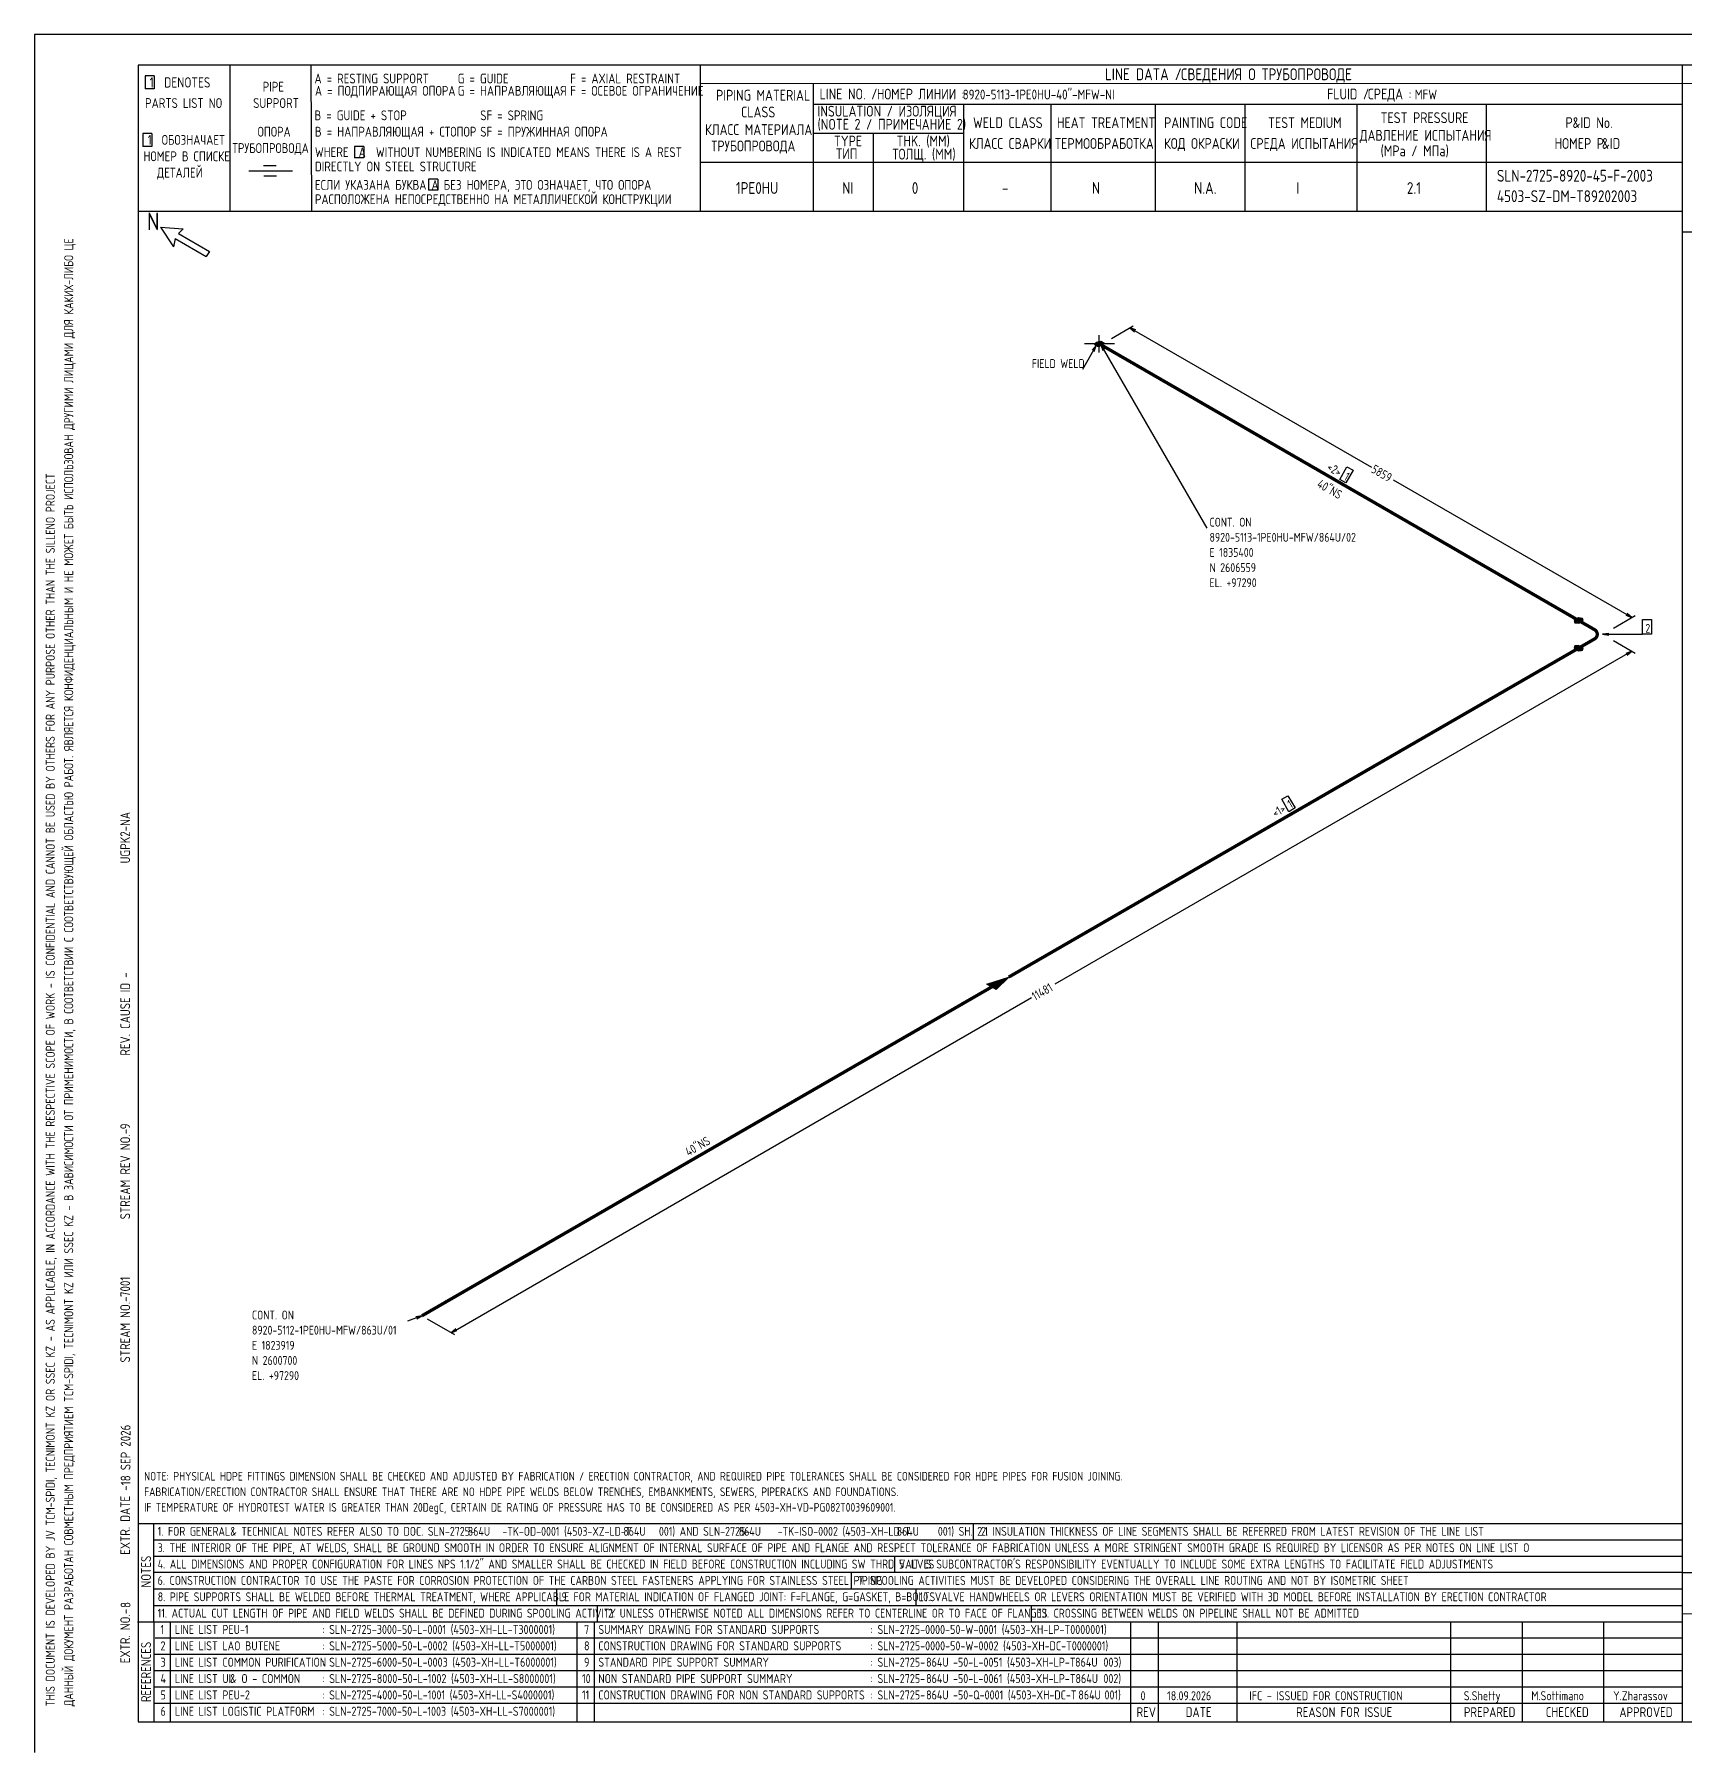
# Model space of a CAD drawing. Extents: x -1005 to 607, y -998 to 420.
# Drawn here: x 0 to 403.3, y 0 to 420 of the extents above; entities that cross this region are included whole.
import ezdxf

# ---------------------------------------------------------------- set-up
doc = ezdxf.new("R2010")
doc.units = 0
doc.styles.add('TTFN17', font='GOST type A')

msp = doc.modelspace()

# ---------------------------------------------------------------- linework, layer by layer
at = {"layer": 'GT_1', "flags": 128}
for points in [[(0, 420), (0, 0)], [(594, 420), (0, 420)], [(589.1, 412.5), (25.4, 412.5)], [(25.4, 412.5), (25.4, 7.5)], [(47.8, 412.5), (47.8, 376.7)], [(67.6, 412.5), (67.7, 376.7)], [(162.7, 412.5), (162.7, 376.7)], [(402.7, 412.5), (402.7, 7.5)], [(29.3, 409.9), (27.1, 409.9)], [(27.1, 409.9), (27.1, 406.7)], [(29.3, 409.9), (29.3, 406.7)], [(589.1, 408), (162.7, 407.9)], [(190.3, 407.8), (190.3, 376.7)], [(29.3, 406.7), (27.1, 406.7)], [(190.3, 402.9), (402.7, 402.9)], [(227.1, 402.9), (227.1, 376.7)], [(248.4, 402.9), (248.4, 376.8)], [(273.9, 402.9), (273.9, 376.7)], [(295.8, 402.9), (295.8, 376.7)], [(323.2, 402.9), (323.2, 376.7)], [(354.8, 402.9), (354.8, 376.8)], [(28.7, 395.8), (26.5, 395.8)], [(26.5, 395.8), (26.5, 392.6)], [(28.7, 395.8), (28.7, 392.6)], [(227.1, 395.8), (190.3, 395.8)], [(205, 395.8), (205, 376.7)], [(28.7, 392.6), (26.5, 392.6)], [(80.5, 392.6), (78.2, 392.6)], [(78.2, 392.6), (78.2, 389.8)], [(80.5, 392.6), (80.5, 389.8)], [(63.1, 386.6), (52.4, 386.6)], [(59.1, 387.9), (56, 387.9)], [(80.5, 389.8), (78.2, 389.8)], [(230.2, 388.7), (162.7, 388.7)], [(402.7, 388.7), (226.9, 388.7)], [(59.2, 385.3), (56.1, 385.3)], [(98.6, 384.6), (96.3, 384.6)], [(96.3, 384.6), (96.3, 381.9)], [(98.6, 384.6), (98.6, 381.9)], [(98.6, 381.9), (96.3, 381.9)], [(402.7, 376.7), (25.4, 376.7)], [(30.8, 372.9), (34, 368.1)], [(30.8, 372.9), (36.4, 372.5)], [(34.4, 370.1), (34, 368.1)], [(34.4, 370.1), (42, 365.7)], [(36.4, 372.5), (35.2, 371.3)], [(35.2, 371.3), (42.8, 366.9)], [(402.7, 371.77), (589, 371.77)], [(42.8, 366.9), (42, 365.7)], [(263.25, 345.65), (268.57, 348.73)], [(259.88, 343.7), (259.2, 344.15), (259.5, 344.75), (260.62, 344.98), (261.38, 344.6), (261, 343.93), (259.88, 343.7)], [(259.43, 344.6), (261.38, 344.6)], [(259.75, 344.8), (260.98, 344.8)], [(260.25, 342.27), (260.25, 346.48)], [(269.18, 347.75), (267.75, 348.27), (268.88, 347.3)], [(267.75, 348.27), (326.77, 314.23)], [(259.5, 343.93), (256.12, 338.07)], [(263.93, 344.38), (256.65, 344.38)], [(258.98, 342.5), (259.5, 343.93), (258.52, 342.8)], [(259.23, 344.2), (261.15, 344.2)], [(259.32, 344.4), (261.26, 344.4)], [(259.43, 344), (261.04, 344)], [(259.73, 343.8), (260.38, 343.8)], [(261.6, 343.02), (260.62, 344.15), (261.15, 342.73)], [(260.62, 344.15), (286.5, 299.3)], [(320.77, 314.3), (322.27, 313.48), (320.48, 310.4), (319.05, 311.23), (320.77, 314.3)], [(390.38, 277.48), (332.18, 311.07)], [(376.27, 276.73), (376.43, 276.2), (377.4, 276.05), (378.52, 276.73), (378.38, 277.25), (377.4, 277.4), (376.27, 276.73)], [(377.07, 277.2), (378.39, 277.2)], [(385.88, 274.85), (391.2, 277.93)], [(388.95, 278), (390.38, 277.48), (389.25, 278.45)], [(376.31, 276.6), (378.32, 276.6)], [(376.37, 276.4), (377.98, 276.4)], [(376.4, 276.8), (378.5, 276.8)], [(376.43, 276.2), (377.65, 276.2)], [(376.73, 277), (378.45, 277)], [(384.75, 273.57), (383.25, 273.35), (384.75, 273.12)], [(383.25, 273.35), (393, 273.35)], [(393, 276.95), (395.18, 276.95), (395.18, 273.35), (393, 273.35), (393, 276.95)], [(390.38, 269.23), (249.38, 187.85)], [(377.4, 270.65), (376.43, 270.5), (376.27, 269.98), (377.4, 269.3), (378.38, 269.45), (378.52, 269.98), (377.4, 270.65)], [(376.28, 270), (378.48, 270)], [(376.34, 270.2), (378.15, 270.2)], [(376.4, 270.4), (377.82, 270.4)], [(376.57, 269.8), (378.48, 269.8)], [(376.9, 269.6), (378.42, 269.6)], [(377.23, 269.4), (378.05, 269.4)], [(385.88, 271.85), (391.2, 268.77)], [(389.25, 268.25), (390.38, 269.23), (388.95, 268.7)], [(304.88, 233.07), (306.3, 233.9), (308.1, 230.9), (306.6, 230), (304.88, 233.07)], [(234, 187.18), (232.8, 187.85), (238.12, 189.57), (235.05, 186.57), (232.95, 187.78), (237.75, 189.35), (234.97, 186.65), (233.1, 187.7), (237.3, 189.12), (234.82, 186.72), (233.25, 187.62), (236.93, 188.82), (234.68, 186.8), (233.4, 187.47), (236.55, 188.68), (234.53, 186.88), (233.55, 187.4), (236.1, 188.38), (234.38, 186.95), (233.7, 187.32), (235.8, 188.22), (234.22, 187.03), (233.85, 187.25), (235.35, 187.93), (234.07, 187.1), (234, 187.18), (238.12, 189.57)], [(101.85, 102.65), (243.68, 184.55)], [(94.72, 106.78), (91.2, 105.5)], [(93.45, 106.03), (94.72, 106.78), (93.22, 106.55)], [(96, 106.03), (102.67, 102.2)], [(102.97, 103.62), (101.85, 102.65), (103.28, 103.17)], [(25.3, 56), (402.7, 56)], [(29.1, 56), (29.2, 7.5)], [(229.4, 56), (229.4, 52)], [(29.1, 52), (402.7, 52)], [(29.1, 48), (402.7, 48)], [(210.2, 48), (210.2, 44)], [(402.7, 44), (29.1, 44)], [(199.6, 44), (199.6, 40)], [(402.7, 44), (589.1, 44)], [(29.2, 40), (402.7, 40)], [(127.6, 40), (127.6, 36)], [(215.4, 40), (215.4, 36)], [(29.1, 36), (402.7, 36)], [(137.5, 36), (137.5, 32)], [(243.6, 36), (243.6, 32)], [(402.7, 34), (589.1, 33.9)], [(25.2, 32), (402.7, 32)], [(33.2, 32), (33.2, 7.6)], [(132.6, 32), (132.6, 7.6)], [(136.8, 32), (136.8, 7.6)], [(267.9, 32), (267.9, 7.5)], [(274.6, 32), (274.6, 7.5)], [(293.9, 32), (293.9, 7.5)], [(346.1, 32), (346.1, 7.5)], [(363.6, 32), (363.6, 7.5)], [(383.5, 32), (383.5, 7.5)], [(402.7, 28), (29.5, 28)], [(402.7, 24), (29.1, 24)], [(402.7, 20), (29.1, 20)], [(402.7, 16), (29.1, 16)], [(402.7, 12), (29.2, 12)], [(25.4, 7.5), (589.1, 7.5)], [(0, 0), (0, 0)]]:
    msp.add_lwpolyline(points, dxfattribs=at)
at = {"layer": 'GT_1', "const_width": 0.8, "flags": 128}
for points in [[(377.4, 276.73), (260.62, 344.15)], [(381.3, 274.48), (377.4, 276.73)], [(238.12, 189.57), (377.4, 269.98)], [(377.4, 269.98), (381.3, 272.23)], [(94.72, 106.78), (234, 187.18)]]:
    msp.add_lwpolyline(points, dxfattribs=at)
msp.add_lwpolyline([(381.3, 272.23, 0.57736), (381.3, 274.48)], format="xyb", dxfattribs=at)

# ---------------------------------------------------------------- texts
at = {"layer": 'GT_1', "style": 'TTFN17'}
for s, height, p in [('LINE DATA /', 2.8875, (261.63, 408.8)), ('СВЕДЕНИЯ О ТРУБОПРОВОДЕ', 2.8875, (280.23, 408.8)), (' 1  DENOTES', 2.5025, (26.88, 407)), (' PIPE', 2.406, (54.56, 406)), ('A = RESTING SUPPORT', 2.4062, (68.46, 408)), ('A = ПОДПИРАЮЩАЯ ОПОРА', 2.4062, (68.56, 405)), ('G = GUIDE', 2.406, (103.46, 408)), ('G = НАПРАВЛЯЮЩАЯ', 2.4062, (103.46, 405)), ('F = AXIAL RESTRAINT', 2.4062, (130.96, 408)), ('F = ОСЕВОЕ ОГРАНИЧЕНИЕ', 2.4062, (130.96, 405)), ('PARTS LIST NO', 2.4062, (27.06, 402)), ('SUPPORT', 2.406, (53.46, 402)), ('PIPING MATERIAL', 2.6469, (166.6, 403.8)), ('LINE NO. /', 2.647, (191.9, 404.1)), ('НОМЕР ЛИНИИ :', 2.5987, (205.89, 404.1)), ('8920-5113-1PE0HU-40"-MFW-NI', 2.4062, (226.86, 404.1)), ('FLUID /', 2.647, (315.9, 404.1)), ('СРЕДА :', 2.647, (325.9, 404.1)), ('MFW', 2.406, (337.36, 404.1)), ('B = GUIDE + STOP', 2.4062, (68.46, 399)), ('SF = SPRING', 2.4062, (108.96, 399)), ('CLASS', 2.647, (172.7, 399.7)), ('(NOTE 2 / ПРИМЕЧАНИЕ 2)', 2.6469, (191.4, 396.7)), ('INSULATION / ИЗОЛЯЦИЯ', 2.6469, (191.4, 399.9)), ('WELD CLASS', 2.647, (229.4, 397.1)), ('HEAT TREATMENT', 2.6469, (249.9, 397.1)), ('PAINTING CODE', 2.6469, (276.1, 397.1)), ('TEST MEDIUM', 2.6469, (301.5, 397.1)), ('TEST PRESSURE', 2.6469, (329, 398.3)), ('P', 2.65, (374.2, 397.1)), ('&ID No.', 2.647, (375.91, 397.1)), (' 1  ОБОЗНАЧАЕТ', 2.4062, (26.46, 393)), ('ОПОРА', 2.406, (54.56, 395)), ('B = НАПРАВЛЯЮЩАЯ + СТОПОР', 2.4062, (68.56, 395)), ('SF = ПРУЖИННАЯ ОПОРА', 2.4062, (108.96, 395)), ('КЛАСС МАТЕРИАЛА', 2.6469, (163.9, 395.4)), ('TYPE', 2.647, (195.4, 392.6)), ('THK. (MM)', 2.647, (210.7, 392.6)), ('ДАВЛЕНИЕ ИСПЫТАНИЯ', 2.6469, (323.9, 394)), ('НОМЕР В СПИСКЕ', 2.4062, (26.66, 389)), ('ТРУБОПРОВОДА', 2.4062, (48.36, 391)), ('WHERE  A  WITHOUT NUMBERING IS INDICATED MEANS THERE IS A REST', 2.4062, (68.56, 390)), ('ТРУБОПРОВОДА', 2.6469, (165.4, 391.4)), ('ТИП', 2.647, (195.9, 389.5)), ('ТОЛЩ. (ММ)', 2.647, (209.7, 389.4)), ('КЛАСС СВАРКИ', 2.6469, (228.4, 392)), ('ТЕРМООБРАБОТКА', 2.6469, (249.4, 392)), ('КОД ОКРАСКИ', 2.6469, (276.1, 392)), ('СРЕДА ИСПЫТАНИЯ', 2.6469, (297.2, 392)), ('(MPa / МПа)', 2.6469, (329, 390.2)), ('НОМЕР P', 2.647, (371.5, 392)), ('&ID', 2.647, (383.1, 392)), ('ДЕТАЛЕЙ', 2.406, (29.96, 385)), ('DIRECTLY ON STEEL STRUCTURE', 2.4062, (68.56, 386.5)), ('SLN-2725-8920-45-F-2003', 2.8875, (357.43, 384)), ('ЕСЛИ УКАЗАНА БУКВА A БЕЗ НОМЕРА, ЭТО ОЗНАЧАЕТ, ЧТО ОПОРА', 2.4062, (68.56, 382)), ('1PE0HU', 2.888, (171.43, 381)), ('NI', 2.888, (197.43, 381)), ('0', 2.89, (214.43, 381)), ('-', 2.89, (236.43, 381)), ('N', 2.89, (258.43, 381)), ('N.A.', 2.888, (283.43, 381)), ('I', 2.89, (308.43, 381)), ('2.1', 2.888, (335.43, 381)), ('РАСПОЛОЖЕНА НЕПОСРЕДСТВЕННО НА МЕТАЛЛИЧЕСКОЙ КОНСТРУКЦИИ', 2.4062, (68.56, 378.5)), ('4503-SZ-DM-T89202003', 2.8875, (357.43, 379)), ('N', 4.33, (27.55, 372.1)), ('FIELD WELD', 2.166, (243.78, 338.45)), ('CONT. ON', 2.166, (287.2, 299.68)), ('8920-5113-1PE0HU-MFW/864U/02', 2.1656, (287.2, 295.98)), ('E 1835400', 2.166, (287.2, 292.28)), ('N 2606559', 2.166, (287.2, 288.58)), ('EL. +97290', 2.166, (287.2, 284.88)), ('2', 2.17, (393.7, 273.73)), ('CONT. ON', 2.166, (53.18, 105.88)), ('8920-5112-1PE0HU-MFW/863U/01', 2.1656, (53.18, 102.18)), ('E 1823919', 2.166, (53.18, 98.48)), ('N 2600700', 2.166, (53.18, 94.78)), ('EL. +97290', 2.166, (53.18, 91.08)), ('NOTE: PHYSICAL HDPE FITTINGS DIMENSION SHALL BE CHECKED AND ADJUSTED BY FABRICATION / ERECTION CONTRACTOR, AND REQUIRED PIPE TOLERANCES SHALL BE CONSIDERED FOR HDPE PIPES FOR FUSION JOINING.', 2.1175, (26.82, 66.5)), ('FABRICATION/ERECTION CONTRACTOR SHALL ENSURE THAT THERE ARE NO HDPE PIPE WELDS BELOW TRENCHES, EMBANKMENTS, SEWERS, PIPERACKS AND FOUNDATIONS.', 2.1175, (26.82, 62.7)), ('IF TEMPERATURE OF HYDROTEST WATER IS GREATER THAN 20DegC, CERTAIN DE RATING OF PRESSURE HAS TO BE CONSIDERED AS PER 4503-XH-VD-PG082T0039609001.', 2.1175, (26.82, 58.9)), ('1. FOR GENERAL', 2.1849, (30.13, 53)), ('& TECHNICAL NOTES REFER ALSO TO DOC. SLN-2725-      -TK-OD-0001 (4503-XZ-LD-T      001) AND SLN-2725-      -TK-ISO-0002 (4503-XH-LD-T      001) SH. 2.1', 2.18487, (47.87, 53)), ('864U', 2.185, (105.93, 53)), ('864U', 2.185, (143.93, 53)), ('864U', 2.185, (172.13, 53)), ('864U', 2.185, (210.73, 53)), ('2. INSULATION THICKNESS OF LINE SEGMENTS SHALL BE REFERRED FROM LATEST REVISION OF THE LINE LIST', 2.1849, (231.33, 53)), ('3. THE INTERIOR OF THE PIPE, AT WELDS, SHALL BE GROUND SMOOTH IN ORDER TO ENSURE ALIGNMENT OF INTERNAL SURFACE OF PIPE AND FLANGE AND RESPECT TOLERANCE OF FABRICATION UNLESS A MORE STRINGENT SMOOTH GRADE IS REQUIRED BY LICENSOR AS PER NOTES ON LINE LIST O', 2.18487, (30.13, 49)), ('4. ALL DIMENSIONS AND PROPER CONFIGURATION FOR LINES NPS 1.1/2" AND SMALLER SHALL BE CHECKED IN FIELD BEFORE CONSTRUCTION INCLUDING SW THRD VALVES', 2.18487, (30.13, 45)), ("5. IT IS SUBCONTRACTOR'S RESPONSIBILITY EVENTUALLY TO INCLUDE SOME EXTRA LENGTHS TO FACILITATE FIELD ADJUSTMENTS", 2.18487, (211.33, 45)), ('6. CONSTRUCTION CONTRACTOR TO USE THE PASTE FOR CORROSION PROTECTION OF THE CARBON STEEL FASTENERS APPLYING FOR STAINLESS STEEL PIPING', 2.18487, (30.13, 41)), ('7. SPOOLING ACTIVITIES MUST BE DEVELOPED CONSIDERING THE OVERALL LINE ROUTING AND NOT BY ISOMETRIC SHEET', 2.18487, (201.33, 41)), ('8. PIPE SUPPORTS SHALL BE WELDED BEFORE THERMAL TREATMENT, WHERE APPLICABLE', 2.1849, (30.13, 37)), ('9. FOR MATERIAL INDICATION OF FLANGED JOINT: F=FLANGE, G=GASKET, B=BOLTS', 2.1849, (128.83, 37)), ('10. VALVE HANDWHEELS OR LEVERS ORIENTATION MUST BE VERIFIED WITH 3D MODEL BEFORE INSTALLATION BY ERECTION CONTRACTOR', 2.18487, (216.33, 37)), ('11. ACTUAL CUT LENGTH OF PIPE AND FIELD WELDS SHALL BE DEFINED DURING SPOOLING ACTIVITY', 2.1849, (30.13, 33)), ('12. UNLESS OTHERWISE NOTED ALL DIMENSIONS REFER TO CENTERLINE OR TO FACE OF FLANGES', 2.1849, (139.33, 33)), ('13. CROSSING BETWEEN WELDS ON PIPELINE SHALL NOT BE ADMITTED', 2.1849, (245.33, 33)), ('1', 2.21, (30.83, 29)), ('LINE LIST PEU-1', 2.2138, (34.33, 29)), (': SLN-2725-3000-50-L-0001 (4503-XH-LL-T3000001)', 2.2138, (70.33, 29)), ('7', 2.21, (134.33, 29)), ('SUMMARY DRAWING FOR STANDARD SUPPORTS', 2.2138, (137.83, 29)), (': SLN-2725-0000-50-W-0001 (4503-XH-LP-T0000001)', 2.2138, (204.33, 29)), ('2', 2.21, (30.83, 25)), ('LINE LIST LAO BUTENE', 2.2138, (34.33, 25)), (': SLN-2725-5000-50-L-0002 (4503-XH-LL-T5000001)', 2.2138, (70.33, 25)), ('8', 2.21, (134.33, 25)), ('CONSTRUCTION DRAWING FOR STANDARD SUPPORTS', 2.2138, (137.83, 25)), (': SLN-2725-0000-50-W-0002 (4503-XH-DC-T0000001)', 2.2138, (204.33, 25)), ('3', 2.21, (30.83, 21)), ('LINE LIST COMMON PURIFICATION', 2.2138, (34.33, 21)), (': SLN-2725-6000-50-L-0003 (4503-XH-LL-T6000001)', 2.2138, (70.33, 21)), ('9', 2.21, (134.33, 21)), ('STANDARD PIPE SUPPORT SUMMARY', 2.2138, (137.83, 21)), (': SLN-2725-      -50-L-0051 (4503-XH-LP-T      003)', 2.2138, (204.33, 21)), ('864U', 2.214, (217.93, 21)), ('864U', 2.214, (254.33, 21)), ('4', 2.21, (30.83, 17)), ('LINE LIST UI', 2.2138, (34.33, 17)), ('& O - COMMON', 2.2138, (47.85, 17)), (': SLN-2725-8000-50-L-1002 (4503-XH-LL-S8000001)', 2.2138, (70.33, 17)), ('10', 2.214, (133.83, 17)), ('NON STANDARD PIPE SUPPORT SUMMARY', 2.2138, (137.83, 17)), (': SLN-2725-      -50-L-0061 (4503-XH-LP-T      002)', 2.2138, (204.33, 17)), ('864U', 2.214, (217.93, 17)), ('864U', 2.214, (254.43, 17)), ('5', 2.21, (30.83, 13)), ('LINE LIST PEU-2', 2.2138, (34.33, 13)), (': SLN-2725-4000-50-L-1001 (4503-XH-LL-S4000001)', 2.2138, (70.33, 13)), ('11', 2.214, (133.83, 13)), ('CONSTRUCTION DRAWING FOR NON STANDARD SUPPORTS', 2.2138, (137.83, 13)), (': SLN-2725-      -50-Q-0001 (4503-XH-DC-T      001)', 2.2138, (204.33, 13)), ('864U', 2.214, (217.93, 13)), ('864U', 2.214, (255.13, 13)), ('0', 2.21, (270.33, 12.8)), ('18.09.2026', 2.214, (276.83, 12.8)), ('IFC - ISSUED FOR CONSTRUCTION', 2.2138, (296.93, 12.8)), ('S.Shetty', 2.214, (349.33, 12.8)), ('M.Sottimano', 2.2138, (365.83, 12.8)), ('Y.Zharassov', 2.2138, (385.83, 12.8)), ('6', 2.21, (30.83, 9)), ('LINE LIST LOGISTIC PLATFORM', 2.2138, (34.33, 9)), (': SLN-2725-7000-50-L-1003 (4503-XH-LL-S7000001)', 2.2138, (70.33, 9)), ('REV', 2.406, (269.36, 8.7)), ('DATE', 2.406, (281.36, 8.7)), ('REASON FOR ISSUE', 2.4062, (308.36, 8.7)), ('PREPARED', 2.406, (349.36, 8.7)), ('CHECKED', 2.406, (369.36, 8.7)), ('APPROVED', 2.406, (387.36, 8.7))]:
    msp.add_text(s, height=height, dxfattribs=at).set_placement(p)
for s, height, rotation, p in [('ДАННЫЙ ДОКУМЕНТ РАЗРАБОТАН СОВМЕСТНЫМ ПРЕДПРИЯТИЕМ TCM-SPIDI, TECNIMONT KZ ИЛИ SSEC KZ - В ЗАВИСИМОСТИ ОТ ПРИМЕНИМОСТИ, В СООТВЕТСТВИИ С СООТВЕТСТВУЮЩЕЙ ОБЛАСТЬЮ РАБОТ. ЯВЛЯЕТСЯ КОНФИДЕНЦИАЛЬНЫМ И НЕ МОЖЕТ БЫТЬ ИСПОЛЬЗОВАН ДРУГИМИ ЛИЦАМИ ДЛЯ КАКИХ-ЛИБО ЦЕ', 2.21375, 90, (9.5, 11.33)), ('THIS DOCUMENT IS DEVELOPED BY JV TCM-SPIDI, TECNIMONT KZ OR SSEC KZ - AS APPLICABLE, IN ACCORDANCE WITH THE RESPECTIVE SCOPE OF WORK - IS CONFIDENTIAL AND CANNOT BE USED BY OTHERS FOR ANY PURPOSE OTHER THAN THE SILLENO PROJECT', 2.21375, 90, (5, 11.33)), ('40"NS', 2.166, -30, (313.26, 309.49)), ('<2>', 2.166, -30, (315.64, 313.62)), ('1', 2.17, -30, (319.82, 311.21)), ('5859', 2.166, -30, (326.51, 313.06)), ('<1>', 2.166, 30, (303.27, 228.5)), ('1', 2.17, 30, (307.04, 230.68)), ('UGPK2-NA', 2.406, 90, (23.4, 217.36)), ('REV. CAUSE ID -', 2.4062, 90, (23.4, 170.36)), ('11481', 2.166, 30, (244.55, 183.72)), ('9', 2.41, 90, (23.4, 152.36)), ('STREAM REV NO.-', 2.4062, 90, (23.4, 130.36)), ('40"NS', 2.166, 30, (159.87, 145.7)), ('7001', 2.406, 90, (23.4, 111.36)), ('STREAM NO.-', 2.4062, 90, (23.4, 95.36)), ('18 SEP 2026', 2.4062, 90, (23.5, 65.36)), ('EXTR. DATE -', 2.4062, 90, (23.4, 48.36)), ('NOTES', 2.406, 90, (28.5, 40.36)), ('EXTR. NO.-', 2.406, 90, (23.4, 21.86)), ('8', 2.41, 90, (23.5, 35.36)), ('REFERENCES', 2.406, 90, (28.5, 12.36))]:
    msp.add_text(s, height=height, rotation=rotation, dxfattribs=at).set_placement(p)

doc.saveas('drawing.dxf')
